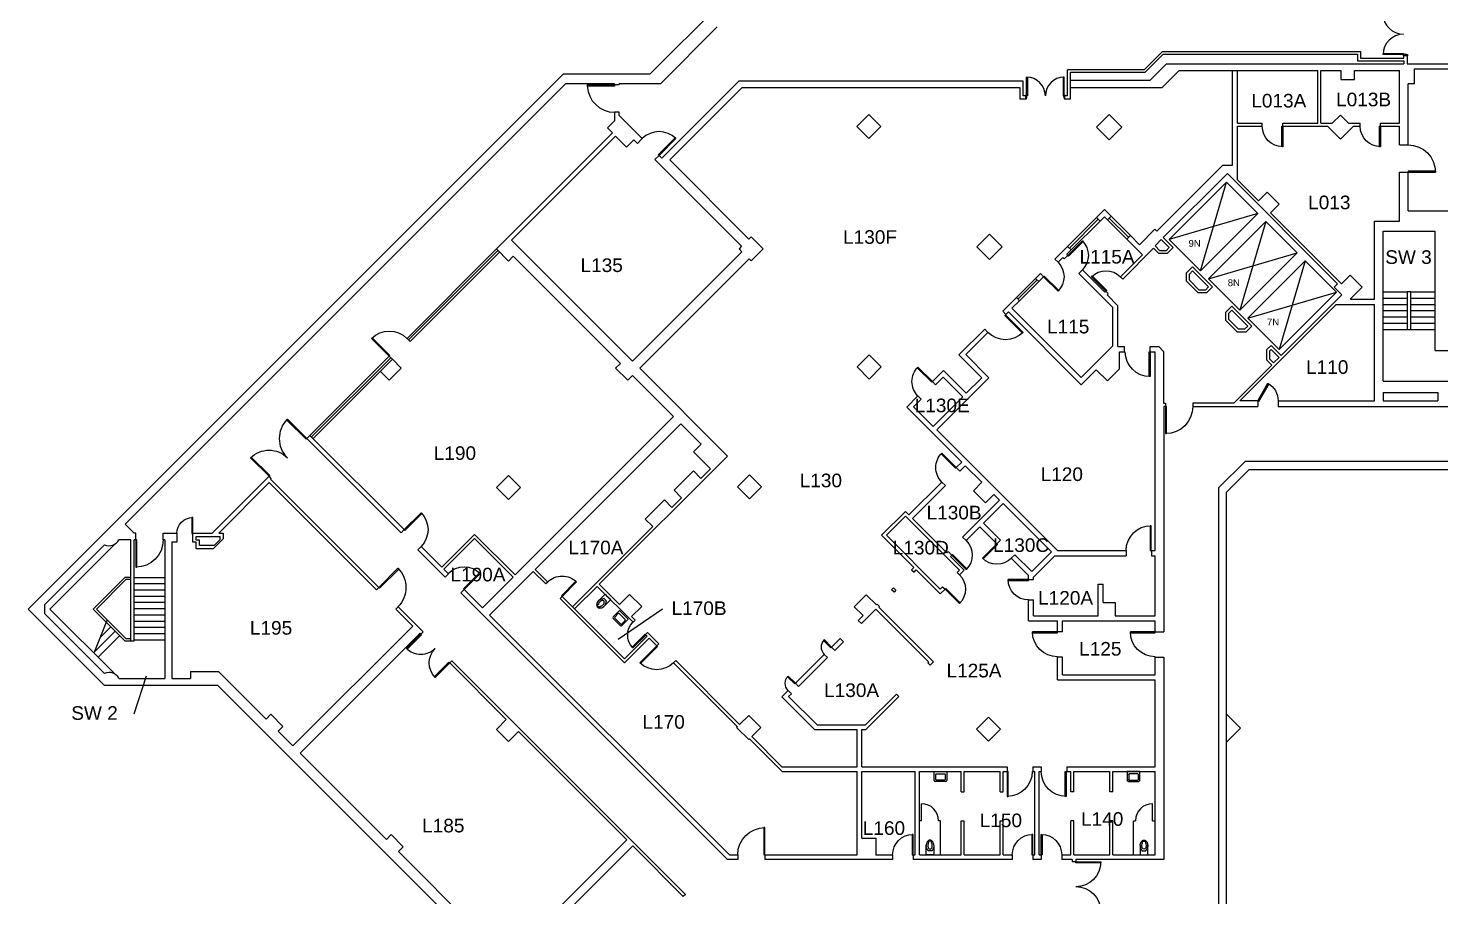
# Model space of a CAD drawing. Header units: inches. Extents: x 3 to 4899, y -154 to 4824.
# Drawn here: x 3 to 2493, y 1172 to 2703 of the extents above; entities that cross this region are included whole.
import ezdxf

# ---------------------------------------------------------------- set-up
doc = ezdxf.new("R2010")
doc.units = ezdxf.units.IN
doc.header["$LTSCALE"] = 96
doc.header["$MEASUREMENT"] = 0
doc.layers.get('0').update_dxf_attribs({"linetype": 'CONTINUOUS'})
for name, color, linetype in [('A-ANNO-ROOM', 4, 'CONTINUOUS'), ('A-ANNO-TEXT', 4, 'CONTINUOUS'), ('A-DOOR', 2, 'CONTINUOUS'), ('A-FLOR-PFIX', 2, 'CONTINUOUS'), ('A-FLOR-STRS', 2, 'CONTINUOUS'), ('A-GLAZ', 2, 'CONTINUOUS'), ('A-WALL-FULL', 6, 'CONTINUOUS')]:
    doc.layers.add(name, color=color, linetype=linetype)
doc.styles.add('Arial', font='arial.ttf')

# ---------------------------------------------------------------- blocks, each defined once
blk = doc.blocks.new('LAV')
for p, q in [((-11, -17), (-11, -1)), ((-11, -1), (11, -1)), ((9, -19), (-9, -19)), ((-8.5, -15.5), (-8.5, -6.5)), ((-7.5, -5.5), (7.5, -5.5)), ((7.5, -16.5), (-7.5, -16.5)), ((8.5, -6.5), (8.5, -15.5)), ((11, -1), (11, -17))]:
    blk.add_line(p, q)
for centre, radius, start, end in [((-9, -17), 2, 180, 270), ((-7.5, -6.5), 1, 90, 180), ((-7.5, -15.5), 1, 180, 270), ((7.5, -6.5), 1, 0, 90), ((7.5, -15.5), 1, 270, 0), ((9, -17), 2, 270, 0)]:
    blk.add_arc(centre, radius, start, end)
blk = doc.blocks.new('WC')
for p, q in [((21.068753, -2.504894), (21.068753, -2.504894)), ((23.831759, -3.603083), (23.831759, -3.603083))]:
    blk.add_line(p, q)
for points in [[(16.399601, -6.93083, -0.022673), (14.875, -7), (0, -7), (0, -3.020761), (0, 0), (0, 3.020761), (0, 7), (14.875, 7)], [(16.211212, -6.937926, -0.074934), (12.562014, -6.387938, -0.085426), (9.670474, -4.920528, -0.066386), (8.264603, -3.550098), (6.711212, -3.550098), (6.711212, 3.449902), (8.264603, 3.449902, -0.066386), (9.670474, 4.820333, -0.085426), (12.562014, 6.287743, -0.111314), (17.991061, 6.709134)], [(23.722377, 3.991504, -0.562484), (23.529526, 3.158962), (21.300368, 2.424162, -0.238976), (20.853364, 2.492058, 0.08035), (18.976205, 3.421006, 0.074934), (16.211212, 3.837731, 0.074934), (13.446218, 3.421006, 0.085426), (11.462194, 2.414145, 0.066386), (10.624271, 1.597345, 0.330534), (10.624271, -1.69754, 0.066386), (11.462194, -2.51434, 0.085426), (13.446218, -3.521201, 0.074934), (16.211212, -3.937926, 0.074934), (18.976205, -3.521201, 0.08035), (20.853364, -2.592253, -0.238976), (21.300368, -2.524357), (23.503493, -3.250575, -0.549653), (23.710095, -4.069149)], [(25.75, 0, 0.143932), (25.015482, 2.498761, 0.107177), (22.564786, 4.949747, 0.077997), (19.212481, 6.431696, 0.065232), (14.875, 7)], [(24.25, 0, 0.143932), (23.754089, 1.687041, 0.059203), (22.750942, 2.902316)], [(22.67201, -2.976493, 0.063273), (23.754089, -1.687041, 0.143932), (24.25, 0)], [(23.748064, -4.023967, 0.06085), (25.015482, -2.498761, 0.143932), (25.75, 0)]]:
    blk.add_lwpolyline(points, format="xyb")
for centre, radius, start, end in [((16.211212, 5.443363), 12.38129, 270, 287.141641), ((17.043143, 2.746106), 9.558648, 287.141641, 306.672481), ((18.316811, 1.035634), 7.426057, 306.672481, 316.574161)]:
    blk.add_arc(centre, radius, start, end)
blk = doc.blocks.new('*U81')
for p, q in [((0, 0), (0, 0)), ((48, 0), (48, 0))]:
    blk.add_line(p, q)
blk.add_lwpolyline([(0, 0), (0, 48), (1.75, 48), (1.75, 0)], close=True)
blk.add_arc((0, 0), 48, 0, 90)
blk = doc.blocks.new('*U61')
for p, q in [((0, 0), (0, 0)), ((-36, 0), (-36, 0))]:
    blk.add_line(p, q)
blk.add_lwpolyline([(0, 0), (0, 36), (-1.75, 36), (-1.75, 0)], close=True)
blk.add_arc((0, 0), 36, 90, 180)
blk = doc.blocks.new('*U63')
for p, q in [((0, 0), (0, 0)), ((36, 0), (36, 0))]:
    blk.add_line(p, q)
blk.add_lwpolyline([(0, 0), (18, -31.2), (19.5, -30.3), (1.5, 0.9)], close=True)
blk.add_arc((0, 0), 36, 300, 0)
blk = doc.blocks.new('*U34')
for p, q in [((0, 0), (0, 0)), ((48, 0), (48, 0))]:
    blk.add_line(p, q)
blk.add_lwpolyline([(0, 0), (0, 48), (1.75, 48), (1.75, 0)], close=True)
blk.add_arc((0, 0), 48, 0, 90)
blk = doc.blocks.new('*U56')
for p, q in [((0, 0), (0, 0)), ((-44, 0), (-44, 0))]:
    blk.add_line(p, q)
blk.add_lwpolyline([(0, 0), (0, 44), (-1.75, 44), (-1.75, 0)], close=True)
blk.add_arc((0, 0), 44, 90, 180)
blk = doc.blocks.new('*U64')
for p, q in [((0, 0), (0, 0)), ((36, 0), (36, 0))]:
    blk.add_line(p, q)
blk.add_lwpolyline([(0, 0), (0, -36), (1.75, -36), (1.75, 0)], close=True)
blk.add_arc((0, 0), 36, 270, 0)
blk = doc.blocks.new('*U50')
for p, q in [((0, 0), (0, 0)), ((36, 0), (36, 0))]:
    blk.add_line(p, q)
blk.add_lwpolyline([(0, 0), (0, 36), (1.75, 36), (1.75, 0)], close=True)
blk.add_arc((0, 0), 36, 0, 90)
blk = doc.blocks.new('*U65')
for p, q in [((0, 0), (0, 0)), ((-44, 0), (-44, 0))]:
    blk.add_line(p, q)
blk.add_lwpolyline([(0, 0), (0, 44), (-1.75, 44), (-1.75, 0)], close=True)
blk.add_arc((0, 0), 44, 90, 180)
blk = doc.blocks.new('*U54')
for p, q in [((0, 0), (0, 0)), ((-36, 0), (-36, 0))]:
    blk.add_line(p, q)
blk.add_lwpolyline([(0, 0), (0, -36), (-1.75, -36), (-1.75, 0)], close=True)
blk.add_arc((0, 0), 36, 180, 270)
blk = doc.blocks.new('*U76')
for p, q in [((0, 0), (0, 0)), ((46, 0), (46, 0))]:
    blk.add_line(p, q)
blk.add_lwpolyline([(0, 0), (0, -46), (1.75, -46), (1.75, 0)], close=True)
blk.add_arc((0, 0), 46, 270, 0)
blk = doc.blocks.new('*U77')
for p, q in [((0, 0), (0, 0)), ((-48, 0), (-48, 0))]:
    blk.add_line(p, q)
blk.add_lwpolyline([(0, 0), (0, -48), (-1.75, -48), (-1.75, 0)], close=True)
blk.add_arc((0, 0), 48, 180, 270)
blk = doc.blocks.new('*U78')
for p, q in [((0, 0), (0, 0)), ((44, 0), (44, 0))]:
    blk.add_line(p, q)
blk.add_lwpolyline([(0, 0), (0, -44), (1.75, -44), (1.75, 0)], close=True)
blk.add_arc((0, 0), 44, 270, 0)
blk = doc.blocks.new('*U52')
for p, q in [((0, 0), (0, 0)), ((42, 0), (42, 0))]:
    blk.add_line(p, q)
blk.add_lwpolyline([(0, 0), (0, 42), (1.75, 42), (1.75, 0)], close=True)
blk.add_arc((0, 0), 42, 0, 90)
blk = doc.blocks.new('*U53')
for p, q in [((0, 0), (0, 0)), ((-32, 0), (-32, 0))]:
    blk.add_line(p, q)
blk.add_lwpolyline([(0, 0), (0, 32), (-1.75, 32), (-1.75, 0)], close=True)
blk.add_arc((0, 0), 32, 90, 180)
blk = doc.blocks.new('*U55')
for p, q in [((0, 0), (0, 0)), ((-36, 0), (-36, 0))]:
    blk.add_line(p, q)
blk.add_lwpolyline([(0, 0), (0, 36), (-1.75, 36), (-1.75, 0)], close=True)
blk.add_arc((0, 0), 36, 90, 180)
blk = doc.blocks.new('*U23')
for p, q in [((0, 0), (0, 0)), ((48, 0), (48, 0))]:
    blk.add_line(p, q)
blk.add_lwpolyline([(0, 0), (0, -48), (1.75, -48), (1.75, 0)], close=True)
blk.add_arc((0, 0), 48, 270, 0)
blk = doc.blocks.new('*U24')
for p, q in [((0, 0), (0, 0)), ((42, 0), (42, 0))]:
    blk.add_line(p, q)
blk.add_lwpolyline([(0, 0), (0, -42), (1.75, -42), (1.75, 0)], close=True)
blk.add_arc((0, 0), 42, 270, 0)
blk = doc.blocks.new('*U25')
for p, q in [((0, 0), (0, 0)), ((-44, 0), (-44, 0))]:
    blk.add_line(p, q)
blk.add_lwpolyline([(0, 0), (0, -44), (-1.75, -44), (-1.75, 0)], close=True)
blk.add_arc((0, 0), 44, 180, 270)
blk = doc.blocks.new('*U26')
for p, q in [((0, 0), (0, 0)), ((-44, 0), (-44, 0))]:
    blk.add_line(p, q)
blk.add_lwpolyline([(0, 0), (0, 44), (-1.75, 44), (-1.75, 0)], close=True)
blk.add_arc((0, 0), 44, 90, 180)
blk = doc.blocks.new('*U27')
for p, q in [((0, 0), (0, 0)), ((44, 0), (44, 0))]:
    blk.add_line(p, q)
blk.add_lwpolyline([(0, 0), (0, 44), (1.75, 44), (1.75, 0)], close=True)
blk.add_arc((0, 0), 44, 0, 90)
blk = doc.blocks.new('*U28')
for p, q in [((0, 0), (0, 0)), ((-36, 0), (-36, 0))]:
    blk.add_line(p, q)
blk.add_lwpolyline([(0, 0), (0, -36), (-1.75, -36), (-1.75, 0)], close=True)
blk.add_arc((0, 0), 36, 180, 270)
blk = doc.blocks.new('*U29')
for p, q in [((0, 0), (0, 0)), ((36, 0), (36, 0))]:
    blk.add_line(p, q)
blk.add_lwpolyline([(0, 0), (0, -36), (1.75, -36), (1.75, 0)], close=True)
blk.add_arc((0, 0), 36, 270, 0)
blk = doc.blocks.new('*U32')
for p, q in [((0, 0), (0, 0)), ((-48, 0), (-48, 0))]:
    blk.add_line(p, q)
blk.add_lwpolyline([(0, 0), (0, -48), (-1.75, -48), (-1.75, 0)], close=True)
blk.add_arc((0, 0), 48, 180, 270)
blk = doc.blocks.new('*U33')
for p, q in [((0, 0), (0, 0)), ((-28, 0), (-28, 0))]:
    blk.add_line(p, q)
blk.add_lwpolyline([(0, 0), (0, -28), (-1.75, -28), (-1.75, 0)], close=True)
blk.add_arc((0, 0), 28, 180, 270)
blk = doc.blocks.new('*U35')
for p, q in [((0, 0), (0, 0)), ((-44, 0), (-44, 0))]:
    blk.add_line(p, q)
blk.add_lwpolyline([(0, 0), (0, -44), (-1.75, -44), (-1.75, 0)], close=True)
blk.add_arc((0, 0), 44, 180, 270)
blk = doc.blocks.new('*U36')
for p, q in [((0, 0), (0, 0)), ((-36, 0), (-36, 0))]:
    blk.add_line(p, q)
blk.add_lwpolyline([(0, 0), (0, -36), (-1.75, -36), (-1.75, 0)], close=True)
blk.add_arc((0, 0), 36, 180, 270)
blk = doc.blocks.new('*U40')
for p, q in [((0, 0), (0, 0)), ((-36, 0), (-36, 0))]:
    blk.add_line(p, q)
blk.add_lwpolyline([(0, 0), (0, -36), (-1.75, -36), (-1.75, 0)], close=True)
blk.add_arc((0, 0), 36, 180, 270)
blk = doc.blocks.new('*U41')
for p, q in [((0, 0), (0, 0)), ((-44, 0), (-44, 0))]:
    blk.add_line(p, q)
blk.add_lwpolyline([(0, 0), (0, 44), (-1.75, 44), (-1.75, 0)], close=True)
blk.add_arc((0, 0), 44, 90, 180)
blk = doc.blocks.new('*U42')
for p, q in [((0, 0), (0, 0)), ((44, 0), (44, 0))]:
    blk.add_line(p, q)
blk.add_lwpolyline([(0, 0), (0, 44), (1.75, 44), (1.75, 0)], close=True)
blk.add_arc((0, 0), 44, 0, 90)
blk = doc.blocks.new('*U44')
for p, q in [((0, 0), (0, 0)), ((-18, 0), (-18, 0))]:
    blk.add_line(p, q)
blk.add_lwpolyline([(0, 0), (0, -18), (-1.75, -18), (-1.75, 0)], close=True)
blk.add_arc((0, 0), 18, 180, 270)
blk = doc.blocks.new('*U45')
for p, q in [((0, 0), (0, 0)), ((-18, 0), (-18, 0))]:
    blk.add_line(p, q)
blk.add_lwpolyline([(0, 0), (0, -18), (-1.75, -18), (-1.75, 0)], close=True)
blk.add_arc((0, 0), 18, 180, 270)
blk = doc.blocks.new('*U47')
for p, q in [((0, 0), (0, 0)), ((40, 0), (40, 0))]:
    blk.add_line(p, q)
blk.add_lwpolyline([(0, 0), (0, 40), (1.75, 40), (1.75, 0)], close=True)
blk.add_arc((0, 0), 40, 0, 90)

msp = doc.modelspace()

# ---------------------------------------------------------------- linework, layer by layer
at = {"layer": 'A-ANNO-ROOM'}
for p, q in [((1121.3, 1679.2), (1043.2, 1625.8)), ((190, 1494.8), (211.5, 1561.6))]:
    msp.add_line(p, q, dxfattribs=at)
at = {"layer": 'A-DOOR'}
for p, q in [((2391.2, 2658.2), (2427.2, 2658.2)), ((2391.2, 2656.4), (2391.2, 2658.2)), ((2427.2, 2656.4), (2391.2, 2656.4)), ((2427.2, 2658.2), (2427.2, 2656.4)), ((2427.2, 2656.4), (2429.1, 2656.4)), ((2427.2, 2654.4), (2427.2, 2656.4)), ((2427.7, 2654.4), (2427.2, 2654.4)), ((2433.8, 2654.9), (2427.7, 2654.9)), ((2427.7, 2654.9), (2427.7, 2654.4)), ((2429.1, 2657), (2432.3, 2657)), ((2429.1, 2656.4), (2429.1, 2657)), ((2432.3, 2657), (2432.3, 2656.4)), ((2432.3, 2656.4), (2434.3, 2656.4)), ((2433.8, 2654.4), (2433.8, 2654.9)), ((2434.3, 2654.4), (2433.8, 2654.4)), ((2434.3, 2656.4), (2434.3, 2654.4)), ((1763, 2616.7), (1764.7, 2616.7)), ((1763, 2582.3), (1763, 2616.7)), ((1764.7, 2616.7), (1764.7, 2583.7)), ((1827.2, 2616.7), (1827.2, 2583.7)), ((1829, 2616.7), (1827.2, 2616.7)), ((1829, 2582.3), (1829, 2616.7)), ((988.6, 2603.1), (988.6, 2601.1)), ((1036.7, 2603.1), (988.6, 2603.1)), ((1036.7, 2601.1), (988.6, 2601.1)), ((1036.7, 2603.1), (1036.7, 2601.1)), ((1761, 2584.2), (1761, 2583.7)), ((1763, 2584.2), (1761, 2584.2)), ((1761.5, 2583.7), (1761, 2583.7)), ((1761, 2578.8), (1761.5, 2578.8)), ((1761, 2578.8), (1761, 2578.3)), ((1761, 2578.3), (1763, 2578.3)), ((1761.5, 2578.8), (1761.5, 2583.7)), ((1764.7, 2583.7), (1763, 2583.7)), ((1763.6, 2582.3), (1763, 2582.3)), ((1763, 2578.3), (1763, 2580.3)), ((1763, 2580.3), (1763.6, 2580.3)), ((1763.6, 2580.3), (1763.6, 2582.3)), ((1827.2, 2583.7), (1829, 2583.7)), ((1828.4, 2582.3), (1828.4, 2580.3)), ((1828.4, 2582.3), (1829, 2582.3)), ((1828.4, 2582.3), (1828.4, 2580.3)), ((1828.4, 2580.3), (1829, 2580.3)), ((1831, 2584.2), (1829, 2584.2)), ((1829, 2584.2), (1829, 2582.3)), ((1829, 2580.3), (1829, 2578.3)), ((1829, 2578.3), (1831, 2578.3)), ((1830.5, 2578.8), (1830.5, 2583.7)), ((1831, 2583.7), (1831, 2584.2)), ((1831, 2578.3), (1831, 2578.8)), ((1113.7, 2480.1), (1143.4, 2509.8)), ((1115.1, 2478.7), (1144.8, 2508.4)), ((1143.4, 2509.8), (1144.8, 2508.4)), ((1115.1, 2478.7), (1113.7, 2480.1))]:
    msp.add_line(p, q, dxfattribs=at)
for centre, radius, start, end in [((2427.2, 2728.4), 36, 180, 270), ((2427.2, 2728.4), 36, 180, 270), ((2427.2, 2656.4), 36, 90, 180), ((2427.2, 2656.4), 36, 90, 180), ((1763, 2583.7), 33, 0, 90), ((1829, 2583.7), 33, 90, 180), ((1036.7, 2603.1), 48.1, 182.3847, 270), ((1115.1, 2478.7), 42, 45, 135)]:
    msp.add_arc(centre, radius, start, end, dxfattribs=at)
at = {"layer": 'A-FLOR-PFIX'}
for p, q in [((1577.7, 1306.1), (1577.7, 1336.1)), ((1984.8, 1306.1), (1984.8, 1336.1)), ((1577.7, 1306.1), (1574.3, 1306.1)), ((1611.2, 1306.1), (1607.7, 1306.1)), ((1611.2, 1246.1), (1611.2, 1306.1)), ((1951.4, 1306.1), (1954.8, 1306.1)), ((1951.4, 1246.1), (1951.4, 1306.1)), ((1984.8, 1306.1), (1989.8, 1306.1))]:
    msp.add_line(p, q, dxfattribs=at)
for centre, start, end in [((1577.7, 1306.1), 0, 90), ((1984.8, 1306.1), 90, 180)]:
    msp.add_arc(centre, 30, start, end, dxfattribs=at)
at = {"layer": 'A-FLOR-STRS'}
for p, q in [((2069.6, 2275.4), (2115.5, 2431.5)), ((2170.6, 2376.4), (2014.5, 2330.5)), ((2184.7, 2362.2), (2138.9, 2206.1)), ((2083.8, 2261.3), (2239.9, 2307.1)), ((2254, 2293), (2208.1, 2136.9)), ((2153, 2192), (2309.1, 2237.9)), ((2391.2, 2238.2), (2434, 2238.2)), ((2391.2, 2227.2), (2434, 2227.2)), ((2391.2, 2216.2), (2434, 2216.2)), ((2440, 2238.2), (2483, 2238.2)), ((2440, 2227.2), (2483, 2227.2)), ((2440, 2216.2), (2483, 2216.2)), ((2391.2, 2205.2), (2434, 2205.2)), ((2391.2, 2194.2), (2434, 2194.2)), ((2440, 2205.2), (2483, 2205.2)), ((2440, 2194.2), (2483, 2194.2)), ((2391.2, 2183.2), (2434, 2183.2)), ((2391.2, 2172.2), (2434, 2172.2)), ((2440, 2183.2), (2483, 2183.2)), ((2440, 2172.2), (2483, 2172.2)), ((41.5, 1679.1), (156.4, 1794.1)), ((190.1, 1735.1), (244.1, 1735.1)), ((190.1, 1724.1), (244.1, 1724.1)), ((190.1, 1713.1), (244.1, 1713.1)), ((190.1, 1702.1), (244.1, 1702.1)), ((156.4, 1564.2), (41.5, 1679.1)), ((190.1, 1691.1), (244.1, 1691.1)), ((190.1, 1680.1), (244.1, 1680.1)), ((190.1, 1669.1), (244.1, 1669.1)), ((148.9, 1648), (129.8, 1628.9)), ((190.1, 1658.1), (244.1, 1658.1)), ((190.1, 1647.1), (244.1, 1647.1)), ((156.7, 1640.3), (118.5, 1602.1)), ((164.5, 1632.5), (126.3, 1594.3)), ((190.1, 1636.1), (244.1, 1636.1)), ((190.1, 1625.1), (244.1, 1625.1))]:
    msp.add_line(p, q, dxfattribs=at)
for points in [[(2014.5, 2330.5), (2115.5, 2431.5), (2170.6, 2376.4), (2069.6, 2275.4), (2014.5, 2330.5)], [(2138.9, 2206.1), (2239.9, 2307.1), (2184.7, 2362.2), (2083.8, 2261.3), (2138.9, 2206.1)], [(2208.1, 2136.9), (2309.1, 2237.9), (2254, 2293), (2153, 2192), (2208.1, 2136.9)], [(142.2, 1660.4), (119.1, 1601.5)]]:
    msp.add_lwpolyline(points, dxfattribs=at)
at = {"layer": 'A-GLAZ'}
for p, q in [((1886.1, 2369.4), (1835.2, 2318.5)), ((1889.3, 2366.3), (1838.4, 2315.3)), ((1905.5, 2365.3), (1939.4, 2331.3)), ((1908.7, 2368.5), (1942.6, 2334.5)), ((1911.9, 2371.6), (1945.8, 2337.7)), ((1892.5, 2363.1), (1841.6, 2312.2)), ((828.4, 2313.9), (670.9, 2156.4)), ((673.7, 2153.6), (831.2, 2311.1)), ((676.6, 2150.8), (834, 2308.2)), ((1778.8, 2262.1), (1744.9, 2228.2)), ((1781.6, 2259.3), (1747.7, 2225.4)), ((1784.5, 2256.5), (1750.5, 2222.5)), ((670.9, 2156.4), (676.6, 2150.8)), ((639.6, 2125.1), (499.8, 1985.4)), ((642.4, 2122.3), (502.7, 1982.5)), ((505.5, 1979.7), (645.2, 2119.4)), ((645.2, 2119.4), (639.6, 2125.1))]:
    msp.add_line(p, q, dxfattribs=at)
at = {"layer": 'A-WALL-FULL'}
for p, q in [((1221, 2743.8), (1099.6, 2622.4)), ((1217.6, 2705.2), (1117.5, 2605.1)), ((2002.4, 2661.9), (1970.2, 2629.7)), ((1972, 2625.4), (2003.6, 2657)), ((2009.7, 2640.3), (1980, 2610.6)), ((2002.4, 2661.9), (2351.2, 2661.9)), ((2003.6, 2657), (2346.3, 2657)), ((2009.7, 2640.3), (2427.7, 2640.3)), ((2346.3, 2657), (2346.3, 2645.5)), ((2346.3, 2645.5), (2427.7, 2645.5)), ((2351.2, 2661.9), (2351.2, 2650.4)), ((2351.2, 2650.4), (2427.7, 2650.4)), ((2427.7, 2650.4), (2427.7, 2654.9)), ((2427.7, 2654.9), (2433.8, 2654.9)), ((2427.7, 2645.5), (2427.7, 2640.3)), ((2433.8, 2654.9), (2433.8, 2640.3)), ((2433.8, 2640.3), (2641, 2640.3)), ((3.3, 1679.1), (946.5, 2622.4)), ((946.5, 2622.4), (1099.6, 2622.4)), ((1970.2, 2629.7), (1835.2, 2629.7)), ((1835.2, 2583.7), (1835.2, 2629.7)), ((1840.1, 2625.4), (1972, 2625.4)), ((1840.1, 2578.8), (1840.1, 2625.4)), ((2002, 2598.6), (2031.7, 2628.3)), ((2031.7, 2628.3), (2276.3, 2628.3)), ((2125.8, 2461.8), (2125.8, 2628.3)), ((2134.8, 2535.5), (2134.8, 2628.3)), ((2276.3, 2535.5), (2276.3, 2628.3)), ((2281.5, 2535.5), (2281.5, 2628.3)), ((2281.5, 2628.3), (2317.1, 2628.3)), ((2317.1, 2628.3), (2317.1, 2612.5)), ((2341.1, 2628.3), (2420.5, 2628.3)), ((2341.1, 2612.5), (2341.1, 2628.3)), ((2420.5, 2535.5), (2420.5, 2628.3)), ((2446, 2631.3), (2641, 2631.3)), ((174.3, 1829), (950.5, 2605.1)), ((1036.7, 2605.1), (950.5, 2605.1)), ((1036.7, 2605.1), (1036.7, 2603.1)), ((1044.7, 2603.1), (1036.7, 2603.1)), ((1117.5, 2605.1), (1044.7, 2605.1)), ((1044.7, 2603.1), (1044.7, 2605.1)), ((1255.9, 2609.7), (1120, 2473.8)), ((1133.9, 2470.8), (1261.8, 2598.6)), ((1756.7, 2609.7), (1255.9, 2609.7)), ((1261.8, 2598.6), (1751.1, 2598.6)), ((1751.1, 2598.6), (1751.1, 2578.8)), ((1756.7, 2583.7), (1756.7, 2609.7)), ((1980, 2610.6), (1840.1, 2610.6)), ((1840.1, 2598.6), (2002, 2598.6)), ((2317.1, 2612.5), (2341.1, 2612.5)), ((2435.5, 2497.2), (2435.5, 2605.2)), ((1751.1, 2578.8), (1761.5, 2578.8)), ((1761.5, 2583.7), (1756.7, 2583.7)), ((1835.2, 2583.7), (1830.5, 2583.7)), ((1830.5, 2578.8), (1840.1, 2578.8)), ((1036.7, 2540), (1024, 2527.4)), ((1036.7, 2555.1), (1036.7, 2540)), ((1044.7, 2555.1), (1036.7, 2555.1)), ((1044.7, 2549.1), (1044.7, 2555.1)), ((1044.7, 2549.1), (1085.4, 2508.4)), ((2316.2, 2549.9), (2301.8, 2535.5)), ((2330.6, 2535.5), (2316.2, 2549.9)), ((828.4, 2313.9), (1032.9, 2518.4)), ((1024, 2527.4), (1032.9, 2518.4)), ((2134.8, 2535.5), (2178.4, 2535.5)), ((2134.8, 2436), (2134.8, 2530.2)), ((2134.8, 2530.2), (2178.4, 2530.2)), ((2178.4, 2530.2), (2178.4, 2535.5)), ((2214.4, 2530.2), (2214.4, 2535.5)), ((2214.4, 2535.5), (2276.3, 2535.5)), ((2214.4, 2530.2), (2293.4, 2530.2)), ((2281.5, 2535.5), (2301.8, 2535.5)), ((2293.4, 2530.2), (2316.2, 2507.4)), ((2316.2, 2507.4), (2338.9, 2530.2)), ((2330.6, 2535.5), (2351, 2535.5)), ((2338.9, 2530.2), (2351, 2530.2)), ((2351, 2530.2), (2351, 2535.5)), ((2387, 2530.2), (2387, 2535.5)), ((2387, 2535.5), (2420.5, 2535.5)), ((2387, 2530.2), (2420.5, 2530.2)), ((2420.5, 2497.2), (2420.5, 2530.2)), ((855.2, 2329.4), (1038.6, 2512.8)), ((1038.6, 2512.8), (1058, 2493.4)), ((1070.7, 2506.1), (1058, 2493.4)), ((1076.9, 2499.9), (1070.7, 2506.1)), ((1076.9, 2499.9), (1085.4, 2508.4)), ((2420.5, 2497.2), (2435.5, 2497.2)), ((1107.9, 2471.4), (1115.1, 2478.7)), ((1107.9, 2471.4), (1260.7, 2318.6)), ((1115.1, 2478.7), (1120, 2473.8)), ((1133.9, 2470.8), (1273.4, 2331.3)), ((2109, 2461.8), (1992.6, 2345.4)), ((2116.8, 2447), (2003.9, 2334.1)), ((2109, 2461.8), (2125.8, 2461.8)), ((2311.1, 2252.7), (2116.8, 2447)), ((2420.5, 2363.2), (2420.5, 2449.2)), ((2420.5, 2449.2), (2435.5, 2449.2)), ((2435.5, 2381.2), (2435.5, 2449.2)), ((2171.8, 2399), (2134.8, 2436)), ((2187.1, 2414.2), (2171.8, 2399)), ((2208.3, 2393), (2187.1, 2414.2)), ((2193.1, 2377.8), (2208.3, 2393)), ((1900.1, 2383.4), (1886.1, 2369.4)), ((1892.5, 2363.1), (1886.1, 2369.4)), ((1900.1, 2370.7), (1892.5, 2363.1)), ((1911.9, 2371.6), (1900.1, 2383.4)), ((1905.5, 2365.3), (1900.1, 2370.7)), ((1911.9, 2371.6), (1905.5, 2365.3)), ((2318.1, 2252.7), (2193.1, 2377.8)), ((2435.5, 2381.2), (2729.8, 2381.2)), ((1962, 2321.5), (1989.2, 2348.7)), ((1992.6, 2345.4), (1989.2, 2348.7)), ((2376.2, 2363.2), (2420.5, 2363.2)), ((2376.2, 2225.2), (2376.2, 2363.2)), ((2391.2, 2080.7), (2391.2, 2345.2)), ((2391.2, 2345.2), (2483, 2345.2)), ((2483, 2135.2), (2483, 2345.2)), ((855.2, 2329.4), (1068.3, 2116.4)), ((1260.7, 2318.6), (1256.1, 2314)), ((1277.3, 2335.2), (1273.4, 2331.3)), ((1298.5, 2314), (1277.3, 2335.2)), ((1835.2, 2318.5), (1812.7, 2296.1)), ((1841.6, 2312.2), (1835.2, 2318.5)), ((1945.8, 2337.7), (1939.4, 2331.3)), ((1967, 2303.8), (1939.4, 2331.3)), ((1962, 2321.5), (1945.8, 2337.7)), ((2000.3, 2330.5), (1989.3, 2319.5)), ((1998, 2310.8), (1989.3, 2319.5)), ((2014.5, 2316.4), (2000.3, 2330.5)), ((2021.5, 2316.4), (2003.9, 2334.1)), ((2014.5, 2316.4), (2008.9, 2310.8)), ((2021.5, 2316.4), (2010.9, 2305.8)), ((828.4, 2313.9), (849.6, 2292.7)), ((849.6, 2292.7), (858.1, 2301.2)), ((858.1, 2301.2), (1047.1, 2112.1)), ((1261, 2309.1), (1068.3, 2116.4)), ((1273.8, 2296.3), (1081.1, 2103.6)), ((1256.1, 2314), (1261, 2309.1)), ((1273.8, 2296.3), (1277.3, 2292.8)), ((1277.3, 2292.8), (1298.5, 2314)), ((1818.4, 2290.4), (1812.7, 2296.1)), ((1826.9, 2298.9), (1818.4, 2290.4)), ((1829.4, 2296.4), (1826.9, 2298.9)), ((1835.8, 2302.7), (1829.4, 2296.4)), ((1841.6, 2312.2), (1834, 2304.6)), ((1835.8, 2302.7), (1834, 2304.6)), ((1967, 2303.8), (1928.3, 2265.1)), ((1986.7, 2315.1), (1932.5, 2260.9)), ((1995.9, 2305.8), (1986.7, 2315.1)), ((2010.9, 2305.8), (1995.9, 2305.8)), ((2008.9, 2310.8), (1998, 2310.8)), ((1787.3, 2270.6), (1778.8, 2262.1)), ((1792.9, 2265), (1787.3, 2270.6)), ((1861.2, 2277.3), (1854.9, 2270.9)), ((1915, 2210.8), (1854.9, 2270.9)), ((1900.9, 2237.6), (1861.2, 2277.3)), ((2333.3, 2267.9), (2318.1, 2252.7)), ((2354.6, 2246.7), (2333.3, 2267.9)), ((1784.5, 2256.5), (1778.8, 2262.1)), ((1792.9, 2265), (1784.5, 2256.5)), ((1928.3, 2265.1), (1932.5, 2260.9)), ((2311.1, 2252.7), (2305.1, 2246.7)), ((2305.1, 2246.7), (2318.6, 2233.2)), ((2333.3, 2225.5), (2354.6, 2246.7)), ((1721, 2204.3), (1744.9, 2228.2)), ((1750.5, 2222.5), (1737.2, 2209.3)), ((1750.5, 2222.5), (1744.9, 2228.2)), ((1902.9, 2239.6), (1900.9, 2237.6)), ((1902.9, 2239.6), (1907, 2235.5)), ((1904.7, 2233.1), (1906.7, 2235.1)), ((1924, 2213.9), (1904.7, 2233.1)), ((2138.6, 2046.2), (2308.6, 2216.2)), ((2211.6, 2126.3), (2318.6, 2233.2)), ((2308.6, 2216.2), (2376.2, 2216.2)), ((2334, 2225.2), (2376.2, 2225.2)), ((2376.2, 2046.2), (2376.2, 2216.2)), ((2434, 2238.2), (2434, 2172.2)), ((2440, 2238.2), (2434, 2238.2)), ((1726.6, 2198.7), (1721, 2204.3)), ((1730.9, 2202.9), (1726.6, 2198.7)), ((1859.2, 2074.5), (1730.9, 2202.9)), ((1859.2, 2087.3), (1737.2, 2209.3)), ((1915, 2143), (1915, 2210.8)), ((1924, 2141.9), (1924, 2213.9)), ((1689.2, 2172.5), (1643.7, 2127.1)), ((1694.8, 2166.8), (1655.7, 2127.8)), ((1694.8, 2166.8), (1689.2, 2172.5)), ((2434, 2172.2), (2440, 2172.2)), ((1915, 2143), (1859.2, 2087.3)), ((1924, 2141.9), (1935.7, 2141.9)), ((1935.7, 2132.9), (1935.7, 2141.9)), ((1980.7, 2141.9), (1996, 2141.9)), ((1980.7, 2132.9), (1980.7, 2141.9)), ((1996, 2141.9), (2004.4, 2133.4)), ((2193.9, 2144), (2211.6, 2126.3)), ((660.8, 2103.9), (645.2, 2119.4)), ((1683.9, 2086.9), (1643.7, 2127.1)), ((1696.6, 2086.9), (1655.7, 2127.8)), ((1926.5, 2132.9), (1935.7, 2132.9)), ((1926.5, 2102.5), (1926.5, 2132.9)), ((1980.7, 2132.9), (1989.8, 2132.9)), ((1989.8, 1782.2), (1989.8, 2132.9)), ((2193.9, 2136.9), (2191, 2134)), ((2191, 2134), (2191, 2120.5)), ((2198.4, 2113.1), (2191, 2120.5)), ((2193.9, 2136.9), (2208.1, 2122.8)), ((2198.4, 2113.1), (2208.1, 2122.8)), ((2483, 2135.2), (2536, 2135.2)), ((624, 2098.2), (639.6, 2082.7)), ((639.6, 2082.7), (660.8, 2103.9)), ((1047.1, 2112.1), (1038.6, 2103.6)), ((1038.6, 2103.6), (1059.8, 2082.4)), ((1081.1, 2103.6), (1235.8, 1948.9)), ((1616.6, 2099.9), (1596.9, 2080.2)), ((1656.7, 2059.8), (1616.6, 2099.9)), ((1885.7, 2100.9), (1859.2, 2074.5)), ((1885.7, 2100.9), (1905.3, 2081.3)), ((1905.3, 2081.3), (1926.5, 2102.5)), ((1059.8, 2082.4), (1068.3, 2090.9)), ((1068.3, 2090.9), (1140.8, 2018.4)), ((1602.5, 2074.6), (1596.9, 2080.2)), ((1615.9, 2087.9), (1602.5, 2074.6)), ((1696.6, 2086.9), (1604.6, 1994.9)), ((1650.4, 2053.4), (1615.9, 2087.9)), ((1683.9, 2086.9), (1656.7, 2059.8)), ((2391.2, 2080.7), (2536, 2080.7)), ((1571.4, 2054.8), (1551.7, 2035.1)), ((1577.1, 2049.1), (1563.7, 2035.8)), ((1577.1, 2049.1), (1571.4, 2054.8)), ((1650.4, 2053.4), (1598.2, 2001.3)), ((2170.3, 2046.2), (2138.6, 2046.2)), ((2170.3, 2046.2), (2170.3, 2036.1)), ((2206.3, 2046.2), (2206.3, 2036.1)), ((2206.3, 2046.2), (2376.2, 2046.2)), ((2391.2, 2061.2), (2487.9, 2061.2)), ((2391.2, 2061.2), (2391.2, 2046.2)), ((2391.2, 2046.2), (2487.9, 2046.2)), ((2487.9, 2061.2), (2487.9, 2046.2)), ((1140.8, 2018.4), (861.7, 1739.3)), ((1648.6, 1938.2), (1551.7, 2035.1)), ((1598.2, 2001.3), (1563.7, 2035.8)), ((2055.9, 2036.1), (2170.3, 2036.1)), ((2206.3, 2036.1), (2595.8, 2036.1)), ((1153.5, 2005.7), (896.8, 1749)), ((1153.5, 2005.7), (1189.1, 1970.1)), ((1817.3, 1782.2), (1604.6, 1994.9)), ((499.8, 1985.4), (494.2, 1979.7)), ((660.3, 1813.6), (494.2, 1979.7)), ((499.8, 1985.4), (666, 1819.2)), ((1189.1, 1970.1), (1175.6, 1956.6)), ((1235.8, 1948.9), (1009.8, 1723)), ((1175.6, 1956.6), (1205.8, 1926.4)), ((1175.6, 1922.7), (1141.7, 1888.8)), ((1175.6, 1922.7), (1188.9, 1909.4)), ((1205.8, 1926.4), (1188.9, 1909.4)), ((1648.6, 1938.2), (1638.9, 1928.6)), ((1638.9, 1928.6), (1645.3, 1922.2)), ((1654.9, 1931.9), (1645.3, 1922.2)), ((1684.2, 1902.6), (1654.9, 1931.9)), ((2101.1, 1892.7), (2148.5, 1940.1)), ((2115.3, 1885.2), (2155.2, 1925.1)), ((2148.5, 1940.1), (2683.3, 1940.1)), ((2155.2, 1925.1), (2569.6, 1925.1)), ((427.7, 1913.2), (327.6, 1813.1)), ((338.9, 1813.1), (428.1, 1902.3)), ((431.6, 1909.3), (427.7, 1913.2)), ((617.1, 1713.2), (428.1, 1902.3)), ((430.2, 1907.9), (431.6, 1909.3)), ((621, 1717.1), (430.2, 1907.9)), ((849.8, 1914.8), (828.6, 1893.6)), ((828.6, 1893.6), (849.8, 1872.4)), ((871.1, 1893.6), (849.8, 1914.8)), ((849.8, 1872.4), (871.1, 1893.6)), ((1613.5, 1903.1), (1555.5, 1845.2)), ((1619.8, 1896.8), (1561.9, 1838.8)), ((1613.5, 1903.1), (1619.8, 1896.8)), ((1684.2, 1902.6), (1669.3, 1887.8)), ((2101.1, 1892.7), (2101.1, 577.6)), ((1124.7, 1871.8), (1090.7, 1837.8)), ((1124.7, 1871.8), (1137.9, 1858.5)), ((1154.9, 1875.5), (1137.9, 1858.5)), ((1141.7, 1888.8), (1154.9, 1875.5)), ((1715.4, 1871.4), (1650.2, 1806.2)), ((1669.3, 1887.8), (1690.5, 1866.5)), ((1690.5, 1866.5), (1705.4, 1881.4)), ((1715.4, 1871.4), (1705.4, 1881.4)), ((2115.3, 1070.2), (2115.3, 1885.2)), ((1721.7, 1865), (1687.1, 1830.4)), ((1806.9, 1779.9), (1721.7, 1865)), ((190.1, 1813.1), (174.3, 1829)), ((666, 1819.2), (660.3, 1813.6)), ((1104, 1824.6), (962.6, 1683.2)), ((1090.7, 1837.8), (1104, 1824.6)), ((1680.7, 1824), (1656.6, 1799.9)), ((1710.6, 1794.2), (1680.7, 1824)), ((1717, 1800.6), (1687.1, 1830.4)), ((184.1, 1801.1), (163.1, 1801.1)), ((184.1, 1623.1), (184.1, 1801.1)), ((193.1, 1813.1), (190.1, 1813.1)), ((190.1, 1623.1), (190.1, 1801.1)), ((193.1, 1801.1), (190.1, 1801.1)), ((193.1, 1801.1), (193.1, 1813.1)), ((241.1, 1801.1), (241.1, 1813.1)), ((241.1, 1813.1), (265.1, 1813.1)), ((244.1, 1801.1), (241.1, 1801.1)), ((244.1, 1801.1), (244.1, 1557.1)), ((256.1, 1797.4), (256.1, 1557.1)), ((265.1, 1797.4), (256.1, 1797.4)), ((265.1, 1813.1), (265.1, 1797.4)), ((293.1, 1813.1), (327.6, 1813.1)), ((293.1, 1797.4), (293.1, 1813.1)), ((299.4, 1797.4), (293.1, 1797.4)), ((299.1, 1807.1), (340.7, 1807.1)), ((299.1, 1800.4), (299.1, 1807.1)), ((305.1, 1800.4), (299.1, 1800.4)), ((299.4, 1785.4), (299.4, 1797.4)), ((305.1, 1791.4), (305.1, 1800.4)), ((346.7, 1803), (329.1, 1785.4)), ((330.9, 1791.4), (340.7, 1801.2)), ((338.9, 1813.1), (346.7, 1813.1)), ((340.7, 1807.1), (340.7, 1801.2)), ((346.7, 1813.1), (346.7, 1803)), ((790.1, 1810.9), (732.2, 1753)), ((790.1, 1803.5), (735.9, 1749.3)), ((790.1, 1810.9), (861.7, 1739.3)), ((790.1, 1803.5), (858, 1735.6)), ((1656.6, 1799.9), (1650.2, 1806.2)), ((1717, 1800.6), (1710.6, 1794.2)), ((32.5, 1687.1), (137.8, 1792.5)), ((329.1, 1785.4), (299.4, 1785.4)), ((330.9, 1791.4), (305.1, 1791.4)), ((695.7, 1789.5), (690, 1783.9)), ((738.2, 1735.7), (690, 1783.9)), ((695.7, 1789.5), (732.2, 1753)), ((1624.7, 1780.8), (1622.4, 1778.4)), ((1631.1, 1774.4), (1624.7, 1780.8)), ((1631.1, 1774.4), (1628.7, 1772)), ((1742.4, 1775.1), (1736, 1768.7)), ((1766.3, 1738.5), (1736, 1768.7)), ((1772.2, 1745.3), (1742.4, 1775.1)), ((1806.9, 1779.9), (1772.2, 1745.3)), ((1812.9, 1773.2), (1775.3, 1735.6)), ((1812.9, 1773.2), (1938.3, 1773.2)), ((1817.3, 1782.2), (1938.3, 1782.2)), ((1938.3, 1782.2), (1938.3, 1773.2)), ((1983.3, 1782.2), (1983.3, 1773.2)), ((1983.3, 1782.2), (1989.8, 1782.2)), ((1983.3, 1773.2), (1989.8, 1773.2)), ((1989.8, 1667.2), (1989.8, 1773.2)), ((735.9, 1749.3), (743.8, 1741.4)), ((893.3, 1745.4), (816.5, 1668.7)), ((915.3, 1723.4), (893.3, 1745.4)), ((896.8, 1749), (918.8, 1726.9)), ((1560.2, 1748.6), (1564.5, 1744.4)), ((1640.4, 1743.9), (1644.6, 1739.6)), ((173.8, 1735.1), (117.8, 1679.1)), ((175.5, 1731.1), (123.5, 1679.1)), ((184.1, 1735.1), (173.8, 1735.1)), ((184.1, 1731.1), (175.5, 1731.1)), ((743.8, 1741.4), (738.2, 1735.7)), ((858, 1735.6), (803.8, 1681.4)), ((918.8, 1726.9), (915.3, 1723.4)), ((1006.1, 1719.2), (966.3, 1679.5)), ((1006.1, 1719.2), (1069.2, 1656.2)), ((1009.8, 1723), (1045.6, 1687.2)), ((1614.9, 1718.4), (1619.2, 1714.2)), ((1766.3, 1731.2), (1766.3, 1738.5)), ((1766.3, 1731.2), (1775.3, 1731.2)), ((1775.3, 1731.2), (1775.3, 1735.6)), ((1889.2, 1667.2), (1889.2, 1723.2)), ((1889.2, 1723.2), (1898.2, 1723.2)), ((1898.2, 1690.7), (1898.2, 1723.2)), ((617.1, 1713.2), (621, 1717.1)), ((771.6, 1713.6), (766, 1707.9)), ((1235.8, 1238.1), (766, 1707.9)), ((771.6, 1713.6), (803.8, 1681.4)), ((944.3, 1701.5), (940.8, 1697.9)), ((940.8, 1697.9), (1054.3, 1584.4)), ((944.3, 1701.5), (1054.3, 1591.5)), ((1063.3, 1704.9), (1045.6, 1687.2)), ((1084.5, 1683.7), (1063.3, 1704.9)), ((1480.3, 1704.4), (1459.1, 1683.2)), ((1498.2, 1686.5), (1480.3, 1704.4)), ((1525, 1713.4), (1528.5, 1716.9)), ((1529.3, 1709.2), (1525, 1713.4)), ((1528.5, 1716.9), (1532.7, 1712.6)), ((1532.7, 1712.6), (1529.3, 1709.2)), ((1766.3, 1658.2), (1766.3, 1695.2)), ((1766.3, 1695.2), (1775.3, 1695.2)), ((1775.3, 1667.2), (1775.3, 1695.2)), ((3.3, 1679.1), (137.3, 1545.1)), ((32.5, 1671.1), (32.5, 1687.1)), ((32.5, 1671.1), (137.8, 1565.8)), ((173.8, 1623.1), (117.8, 1679.1)), ((175.5, 1627.1), (123.5, 1679.1)), ((651.1, 1679.3), (655, 1683.1)), ((681, 1649.3), (651.1, 1679.3)), ((699.1, 1639.1), (655, 1683.1)), ((816.5, 1668.7), (1239.1, 1246.1)), ((1066.8, 1666), (1084.5, 1683.7)), ((1459.1, 1683.2), (1474.7, 1667.6)), ((1497.3, 1678.9), (1471.9, 1653.5)), ((1497.3, 1678.9), (1590.2, 1586)), ((1499.6, 1688), (1498.2, 1686.5)), ((1499.6, 1688), (1503.8, 1683.7)), ((1503.8, 1683.7), (1502.4, 1682.3)), ((1502.4, 1682.3), (1598.7, 1586)), ((1898.2, 1690.7), (1919.2, 1690.7)), ((1919.2, 1690.7), (1919.2, 1667.2)), ((681, 1649.3), (469.6, 1437.9)), ((1066.8, 1666), (1072.9, 1659.9)), ((1069.2, 1656.2), (1072.9, 1659.9)), ((1474.7, 1667.6), (1466.2, 1659.1)), ((1466.2, 1659.1), (1471.9, 1653.5)), ((1766.3, 1658.2), (1817.3, 1658.2)), ((1775.3, 1667.2), (1889.2, 1667.2)), ((1817.3, 1639.2), (1817.3, 1658.2)), ((1826.3, 1658.2), (1989.8, 1658.2)), ((1826.3, 1639.2), (1826.3, 1658.2)), ((1919.2, 1667.2), (1989.8, 1667.2)), ((1989.8, 1639.2), (1989.8, 1658.2)), ((173.8, 1623.1), (190.1, 1623.1)), ((175.5, 1627.1), (184.1, 1627.1)), ((693.8, 1636.6), (482.4, 1425.3)), ((695.2, 1635.2), (693.8, 1636.6)), ((695.2, 1635.2), (699.1, 1639.1)), ((1094.1, 1631.2), (1054.3, 1591.5)), ((1097.6, 1627.7), (1054.3, 1584.4)), ((1091.2, 1634.1), (1094.9, 1637.8)), ((1091.2, 1634.1), (1094.1, 1631.2)), ((1094.9, 1637.8), (1114.8, 1618)), ((1097.6, 1627.7), (1111.1, 1614.3)), ((1434.5, 1627.4), (1419.2, 1612.1)), ((1440.1, 1621.7), (1424.8, 1606.4)), ((1434.5, 1627.4), (1440.1, 1621.7)), ((1826.3, 1639.2), (1817.3, 1639.2)), ((1989.8, 1639.2), (2004.8, 1639.2)), ((1114.8, 1618), (1111.1, 1614.3)), ((1406.4, 1599.4), (1355.5, 1548.5)), ((1412.1, 1593.7), (1361.2, 1542.8)), ((1406.4, 1599.4), (1412.1, 1593.7)), ((1419.2, 1612.1), (1424.8, 1606.4)), ((1817.3, 1554.2), (1817.3, 1594.2)), ((1826.3, 1594.2), (1817.3, 1594.2)), ((1826.3, 1563.2), (1826.3, 1594.2)), ((1989.8, 1563.2), (1989.8, 1594.2)), ((1989.8, 1594.2), (2004.8, 1594.2)), ((2004.8, 1594.2), (2004.8, 1238.1)), ((289.2, 1569.1), (338.5, 1569.1)), ((289.2, 1569.1), (289.2, 1557.1)), ((338.5, 1569.1), (422.5, 1485.2)), ((750, 1588.1), (746.1, 1584.3)), ((845.9, 1484.4), (746.1, 1584.3)), ((1161.7, 1176.4), (750, 1588.1)), ((1144.5, 1588.3), (1140.8, 1584.6)), ((1140.8, 1584.6), (1253.4, 1471.9)), ((1144.5, 1588.3), (1257.2, 1475.6)), ((1590.2, 1586), (1588.8, 1584.6)), ((1588.8, 1584.6), (1593, 1580.4)), ((1598.7, 1586), (1593, 1580.4)), ((137.3, 1545.1), (337.1, 1545.1)), ((163.1, 1557.1), (244.1, 1557.1)), ((256.1, 1557.1), (289.2, 1557.1)), ((337.1, 1545.1), (1470.1, 412.1)), ((1355.5, 1548.5), (1361.2, 1542.8)), ((1817.3, 1554.2), (1989.8, 1554.2)), ((1826.3, 1563.2), (1989.8, 1563.2)), ((1989.8, 1401.1), (1989.8, 1554.2)), ((1342.8, 1535.7), (1331.4, 1524.4)), ((1331.4, 1524.4), (1388.9, 1466.9)), ((1342.8, 1535.7), (1348.5, 1530.1)), ((1343.5, 1525.1), (1348.5, 1530.1)), ((1343.5, 1525.1), (1393.6, 1474.9)), ((1533.6, 1529.5), (1479.1, 1474.9)), ((1537.9, 1525.2), (1479.6, 1466.9)), ((1533.6, 1529.5), (1537.9, 1525.2)), ((2115.3, 1493.8), (2140, 1469.1)), ((1253.4, 1471.9), (1251.9, 1470.4)), ((1251.9, 1470.4), (1273.1, 1449.1)), ((1273.1, 1491.6), (1257.2, 1475.6)), ((1294.3, 1470.4), (1273.1, 1491.6)), ((1278.4, 1454.4), (1294.3, 1470.4)), ((1393.6, 1474.9), (1479.1, 1474.9)), ((1695.8, 1488.9), (1674.6, 1467.7)), ((1717, 1467.7), (1695.8, 1488.9)), ((2140, 1469.1), (2115.3, 1444.4)), ((443.7, 1464), (469.7, 1438)), ((1058.1, 1272.3), (867.2, 1463.2)), ((1273.1, 1449.1), (1274.7, 1450.7)), ((1274.7, 1450.7), (1332.2, 1393.1)), ((1278.4, 1454.4), (1331.7, 1401.1)), ((1388.9, 1466.9), (1464.3, 1466.9)), ((1464.3, 1401.1), (1464.3, 1466.9)), ((1472.3, 1466.9), (1479.6, 1466.9)), ((1472.3, 1401.1), (1472.3, 1466.9)), ((1674.6, 1467.7), (1695.8, 1446.5)), ((1695.8, 1446.5), (1717, 1467.7)), ((482.4, 1425.3), (634.6, 1273.1)), ((1331.7, 1401.1), (1464.3, 1401.1)), ((1472.3, 1401.1), (1728.8, 1401.1)), ((1728.8, 1401.1), (1728.8, 1393.1)), ((1773.8, 1401.1), (1773.8, 1393.1)), ((1773.8, 1401.1), (1788.8, 1401.1)), ((1788.8, 1401.1), (1788.8, 1393.1)), ((1833.8, 1401.1), (1833.8, 1393.1)), ((1833.8, 1401.1), (1989.8, 1401.1)), ((1332.2, 1393.1), (1464.3, 1393.1)), ((1464.3, 1246.1), (1464.3, 1393.1)), ((1472.3, 1275.7), (1472.3, 1393.1)), ((1472.3, 1393.1), (1566.3, 1393.1)), ((1566.3, 1246.1), (1566.3, 1393.1)), ((1574.3, 1246.1), (1574.3, 1393.1)), ((1574.3, 1393.1), (1647.9, 1393.1)), ((1647.9, 1357.1), (1647.9, 1393.1)), ((1653.2, 1357.1), (1653.2, 1393.1)), ((1653.2, 1393.1), (1716.5, 1393.1)), ((1716.5, 1357.1), (1716.5, 1393.1)), ((1721.8, 1357.1), (1721.8, 1393.1)), ((1721.8, 1393.1), (1728.8, 1393.1)), ((1773.8, 1393.1), (1777.3, 1393.1)), ((1777.3, 1246.1), (1777.3, 1393.1)), ((1785.3, 1246.1), (1785.3, 1393.1)), ((1785.3, 1393.1), (1788.8, 1393.1)), ((1833.8, 1393.1), (1840.8, 1393.1)), ((1840.8, 1357.1), (1840.8, 1393.1)), ((1846, 1357.1), (1846, 1393.1)), ((1846, 1393.1), (1909.4, 1393.1)), ((1909.4, 1357.1), (1909.4, 1393.1)), ((1914.7, 1357.1), (1914.7, 1393.1)), ((1914.7, 1393.1), (1989.8, 1393.1)), ((1989.8, 1246.1), (1989.8, 1393.1)), ((1647.9, 1357.1), (1653.2, 1357.1)), ((1716.5, 1357.1), (1721.8, 1357.1)), ((1846, 1357.1), (1840.8, 1357.1)), ((1914.7, 1357.1), (1909.4, 1357.1)), ((1647.9, 1246.1), (1647.9, 1306.1)), ((1647.9, 1306.1), (1653.2, 1306.1)), ((1653.2, 1246.1), (1653.2, 1306.1)), ((1716.5, 1246.1), (1716.5, 1306.1)), ((1716.5, 1306.1), (1721.8, 1306.1)), ((1721.8, 1246.1), (1721.8, 1306.1)), ((1846, 1306.1), (1840.8, 1306.1)), ((1840.8, 1246.1), (1840.8, 1306.1)), ((1846, 1246.1), (1846, 1306.1)), ((1914.7, 1306.1), (1909.4, 1306.1)), ((1909.4, 1246.1), (1909.4, 1306.1)), ((1914.7, 1246.1), (1914.7, 1306.1)), ((1472.3, 1275.7), (1497.1, 1275.7)), ((1497.1, 1275.7), (1497.1, 1245.7)), ((655.8, 1251.9), (846.7, 1060.9)), ((1068.7, 1261.7), (865.8, 1058.8)), ((1157.8, 1172.5), (1068.7, 1261.7)), ((1239.1, 1246.1), (1253.8, 1246.1)), ((1253.8, 1246.1), (1253.8, 1238.1)), ((1301.8, 1246.1), (1464.3, 1246.1)), ((1301.8, 1246.1), (1301.8, 1238.1)), ((1497.1, 1246.1), (1526.8, 1246.1)), ((1526.8, 1246.1), (1526.8, 1238.1)), ((1562.8, 1246.1), (1562.8, 1238.1)), ((1562.8, 1246.1), (1566.3, 1246.1)), ((1574.3, 1246.1), (1647.9, 1246.1)), ((1653.2, 1246.1), (1716.5, 1246.1)), ((1721.8, 1246.1), (1737.8, 1246.1)), ((1737.8, 1246.1), (1737.8, 1238.1)), ((1773.8, 1246.1), (1773.8, 1238.1)), ((1773.8, 1246.1), (1777.3, 1246.1)), ((1785.3, 1246.1), (1788.8, 1246.1)), ((1788.8, 1246.1), (1788.8, 1238.1)), ((1824.8, 1246.1), (1824.8, 1238.1)), ((1824.8, 1246.1), (1840.8, 1246.1)), ((1846, 1246.1), (1909.4, 1246.1)), ((1914.7, 1246.1), (1989.8, 1246.1)), ((1253.8, 1238.1), (1235.8, 1238.1)), ((1526.8, 1238.1), (1301.8, 1238.1)), ((1737.8, 1238.1), (1562.8, 1238.1)), ((1788.8, 1238.1), (1773.8, 1238.1)), ((1843, 1238.1), (1824.8, 1238.1)), ((1843, 1238.1), (1843, 1233.9)), ((1849.8, 1233.9), (1843, 1233.9)), ((1849.8, 1238.1), (1849.8, 1233.9)), ((2004.8, 1238.1), (1849.8, 1238.1)), ((1161.7, 1176.4), (1157.8, 1172.5))]:
    msp.add_line(p, q, dxfattribs=at)
for points in [[(2446, 2631.3), (2446, 2605.2), (2435.5, 2605.2)], [(2440, 2172.2), (2440, 2238.2)], [(2193.9, 2144), (2186, 2136.1), (2186, 2118.4), (2195.3, 2109.1), (2128.1, 2041.9), (2055.9, 2041.9), (2055.9, 2036.1)], [(2004.4, 2133.4), (2004.4, 2041.9), (2007.9, 2041.9), (2007.9, 2036.4), (2004.8, 2036.4), (2004.8, 1639.2)], [(1555.5, 1845.2), (1549.4, 1851.4), (1507.4, 1809.4), (1564.2, 1752.6), (1560.2, 1748.6)], [(1640.4, 1743.9), (1644.4, 1747.9), (1549.4, 1842.9), (1515.9, 1809.4), (1610.9, 1714.4)], [(1622.4, 1778.4), (1561.9, 1838.9)], [(1644.6, 1739.6), (1652.9, 1747.9), (1628.7, 1772)], [(1564.5, 1744.4), (1568.4, 1748.3), (1610.9, 1705.9), (1619.2, 1714.2)], [(1610.9, 1714.4), (1614.9, 1718.4)], [(422.5, 1485.2), (431, 1493.7), (452.2, 1472.5), (443.7, 1464)], [(845.9, 1484.4), (828.6, 1467.1), (849.8, 1445.9), (867.2, 1463.2)], [(634.6, 1273.1), (643.1, 1281.6), (664.3, 1260.3), (655.8, 1251.9)], [(846.7, 1060.9), (1058.1, 1272.3)]]:
    msp.add_lwpolyline(points, dxfattribs=at)
for points in [[(1485.1, 2508.6), (1506.3, 2529.8), (1485.1, 2551), (1463.9, 2529.8)], [(1886, 2528.7), (1908.3, 2551), (1930.6, 2528.7), (1908.3, 2506.5)], [(1675.1, 2317.8), (1697.4, 2340.1), (1719.7, 2317.8), (1697.4, 2295.6)], [(2065.2, 2236.5), (2044.9, 2256.9), (2044.9, 2271.9), (2055.5, 2282.5), (2090.8, 2247.1), (2080.2, 2236.5)], [(2067.3, 2241.5), (2049.9, 2258.9), (2049.9, 2269.8), (2055.5, 2275.4), (2083.7, 2247.1), (2078.1, 2241.5)], [(2134.4, 2167.4), (2114.2, 2187.6), (2114.2, 2202.6), (2124.8, 2213.2), (2160, 2178), (2149.4, 2167.4)], [(2136.5, 2172.4), (2119.2, 2189.7), (2119.2, 2200.5), (2124.8, 2206.1), (2152.9, 2178), (2147.3, 2172.4)], [(1485.4, 2084.7), (1506.7, 2105.9), (1485.4, 2127.1), (1464.2, 2105.9)], [(1274.4, 1873.6), (1295.6, 1894.8), (1274.4, 1916), (1253.2, 1894.8)]]:
    msp.add_lwpolyline(points, close=True, dxfattribs=at)
for centre, start, end in [((145.6, 1811.2), 247.5615, 330.1547), ((145.6, 1547.1), 29.8453, 112.4385)]:
    msp.add_arc(centre, 20.3, start, end, dxfattribs=at)

# ---------------------------------------------------------------- block references
at = {"layer": 'A-DOOR'}
for name, p, xscale, rotation in [('*U61', (2214.4, 2530.2), -1, 180), ('*U61', (2387, 2530.2), -1, 180), ('*U81', (2435.5, 2449.2), -1, 270), ('*U64', (1835.8, 2302.7), -0.9999999999999998, 134.9999999999999), ('*U64', (1902.9, 2239.6), -1, 224.9999999999954), ('*U50', (1792.9, 2265), -0.9999999999999998, 224.9999999999951), ('*U65', (1725.9, 2197.9), -1, 224.9999999999954), ('*U78', (639.6, 2125.1), -0.9999999999999997, 224.999999999993), ('*U56', (1980.7, 2132.9), -1, 180), ('*U54', (1596.9, 2080.2), -1, 224.9999999999954), ('*U63', (2170.3, 2046.2), -1, 180), ('*U34', (2007.9, 2036.4), -1, 180), ('*U77', (494.2, 1979.7), -1, 224.9999999999931), ('*U76', (427.7, 1913.3), -1, 224.9999999999931), ('*U54', (1638.9, 1928.6), -1, 224.9999999999954), ('*U24', (666, 1819.2), -1, 134.9999999999954), ('*U33', (293.1, 1812.4), -1, 180), ('*U25', (1982.3, 1782.2), -1, 180), ('*U34', (193.1, 1801.1), -1, 180), ('*U50', (1631.1, 1774.4), -1, 224.9999999999954), ('*U50', (1710.6, 1794.2), -1, 134.9999999999994), ('*U47', (771.6, 1713.6), -1, 315.0000000000022), ('*U23', (621, 1717.1), -1, 134.9999999999954), ('*U54', (944.3, 1701.5), -0.9999999999999998, 134.9999999999999), ('*U50', (1619.2, 1714.2), -1, 224.9999999999931), ('*U36', (1766.3, 1731.2), -1, 270), ('*U53', (1091.8, 1633.5), -0.9999999999999998, 134.9999999999999), ('*U50', (695.2, 1635.2), -1, 134.9999999999954), ('*U45', (1419.2, 1612.1), -0.9999999999999997, 224.999999999993), ('*U35', (1817.3, 1639.2), -1, 270), ('*U35', (1989.8, 1639.2), -1, 270), ('*U55', (746.1, 1584.3), -1, 134.9999999999954), ('*U52', (1111.1, 1614.3), -1, 134.9999999999999), ('*U44', (1355.5, 1548.5), -0.9999999999999998, 224.9999999999942), ('*U27', (1728.8, 1393.1), -1, 180), ('*U26', (1832.8, 1393.1), -1, 180), ('*U32', (1301.8, 1246.1), -1, 180), ('*U40', (1562.8, 1246.1), -1, 180), ('*U28', (1773.8, 1246.1), -1, 180), ('*U29', (1788.8, 1246.1), -1, 180), ('*U41', (1849.8, 1233.9), -1, 270), ('*U42', (1849.8, 1146.1), -1, 270)]:
    msp.add_blockref(name, p, dxfattribs=dict(at, xscale=xscale, rotation=rotation))
at = {"layer": 'A-FLOR-PFIX'}
for name, p, rotation in [('WC', (1024.8, 1700.6), 224.9999999999905), ('LAV', (1053.9, 1669.8), 315.0000000000095), ('WC', (1592.7, 1246.1), 90)]:
    msp.add_blockref(name, p, dxfattribs=dict(at, rotation=rotation))
msp.add_blockref('LAV', (1611.2, 1394.1), dxfattribs=at)
at = {"layer": 'A-FLOR-PFIX', "xscale": -1}
msp.add_blockref('LAV', (1951.4, 1394.1), dxfattribs=at)
at = {"layer": 'A-FLOR-PFIX', "xscale": -1, "rotation": 270}
msp.add_blockref('WC', (1969.9, 1246.1), dxfattribs=at)

# ---------------------------------------------------------------- texts
at = {"layer": 'A-ANNO-ROOM', "style": 'Arial'}
for s, p in [('L013B', (2308.5, 2565.4)), ('L013A', (2159, 2563.3)), ('L013', (2259.2, 2384)), ('L130F', (1439.5, 2323)), ('L135', (976.7, 2273.3)), ('L115A', (1856.3, 2288.3)), ('SW 3', (2395.1, 2287.6)), ('L115', (1799, 2165.1)), ('L110', (2255.6, 2093.8)), ('L130E', (1565.7, 2026.2)), ('L190', (718, 1942.1)), ('L130', (1363, 1893.9)), ('L120', (1787.7, 1904.9)), ('L130B', (1586.7, 1837.3)), ('L170A', (955.4, 1775.7)), ('L130D', (1527.1, 1775.5)), ('L130C', (1703.9, 1779.9)), ('L190A', (747.5, 1728)), ('L170B', (1137.2, 1668.8)), ('L120A', (1783.2, 1687)), ('L195', (393.9, 1634.1)), ('L125', (1855.6, 1597.2)), ('L125A', (1621.8, 1558.8)), ('L130A', (1406, 1524.2)), ('SW 2', (79.1, 1484)), ('L170', (1085.9, 1468.3)), ('L140', (1858.9, 1297.2)), ('L185', (697.5, 1285.6)), ('L160', (1474.2, 1281.2)), ('L150', (1680.3, 1294.8))]:
    msp.add_text(s, height=24, dxfattribs=at).set_placement(p)
at = {"layer": 'A-ANNO-TEXT', "char_height": 12, "width": 38.515, "attachment_point": 5, "style": 'Arial'}
for s, insert in [('9N', (2059.1, 2323.7)), ('8N', (2128.2, 2254.3)), ('7N', (2197.4, 2185.1))]:
    msp.add_mtext(s, dxfattribs=dict(at, insert=insert))

doc.saveas('drawing.dxf')
